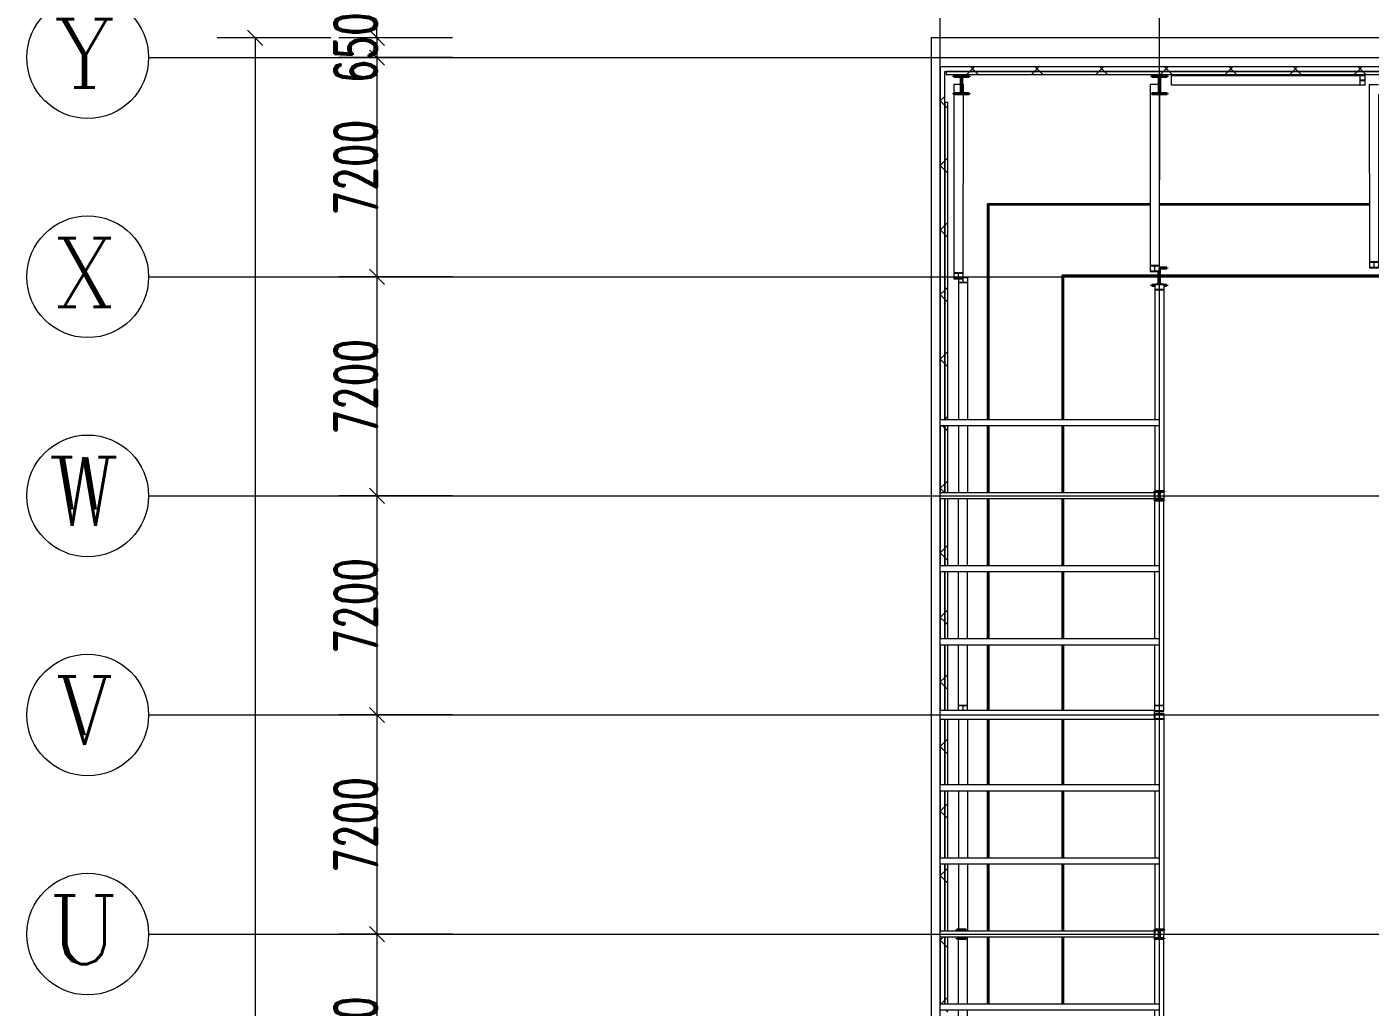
# Model space of a CAD drawing. Header units: millimetres. Extents: x -30000 to 430621, y -31706 to 192400.
# Drawn here: x -30000 to 14121, y 127200 to 159412 of the extents above; entities that cross this region are included whole.
import ezdxf

# ---------------------------------------------------------------- set-up
doc = ezdxf.new("R2010")
doc.units = ezdxf.units.MM
doc.linetypes.add('轴网线', pattern=[22.04, 18.38, -1.83, 0, -1.83])
doc.layers.get('0').update_dxf_attribs({"color": 8})
doc.layers.get('Defpoints').update_dxf_attribs({"color": 8})
for name, color, linetype, lineweight in [('A-ANNO-DIMS', 8, 'Continuous', 9), ('A-FLOR-HRAL', 8, 'Continuous', 5), ('A-WALL', 8, 'Continuous', 5), ('A-WALL-FNSH', 8, 'Continuous', 9), ('A-WALL-PATT', 8, 'Continuous', 9), ('S-BEAM', 8, 'Continuous', 5), ('S-COLS', 8, 'Continuous', 5), ('S-GRID', 8, 'Continuous', 9), ('S-GRID-IDEN', 8, 'Continuous', 9)]:
    doc.layers.add(name, color=color, linetype=linetype, lineweight=lineweight)
doc.styles.add('RomanC', font='romanc__.ttf', dxfattribs={"height": 2250})
doc.styles.add('RomanD_4', font='romand__.ttf', dxfattribs={"width": 0.65, "height": 1400})
doc.dimstyles.new('第一_二道尺寸线', dxfattribs={"dimscale": 304.8, "dimtxt": 1405.004626, "dimasz": 1.64042, "dimexe": 4.10105, "dimexo": 0.0625, "dimgap": 0, "dimtad": 1, "dimdec": 0, "dimzin": 0, "dimdsep": 46, "dimtxsty": 'RomanD_4', "dimblk1": 'OBLIQUE', "dimblk2": 'OBLIQUE', "dimsah": 1, "dimcen": 0.09, "dimazin": 0, "dimtfac": 1, "dimtdec": 4, "dimtix": 1, "dimtmove": 0, "dimatfit": 3, "dimfxl": 8.2021, "dimfxlon": 1, "dimtvp": 1, "dimtolj": 1, "dimtzin": 0, "dimlwd": 18, "dimlwe": 18, "dimarcsym": 2})
pattern_1 = [(45, (-4e-09, 0), (-1060.66, 1060.66), []), (135, (-4e-09, 0), (-1060.66, -1060.66), [])]

# ---------------------------------------------------------------- blocks, each defined once
blk = doc.blocks.new('钢_梁_焊接H - H400X200X8X14-658831-LAY-4F-1_500-A')
at = {"layer": 'S-BEAM', "color": 8, "lineweight": 15, "true_color": 0x777777}
for p, q in [((-3600, -100), (-3600, 100)), ((3432, 100), (-3600, 100)), ((3432, 100), (3432, -100)), ((3432, -100), (-3600, -100))]:
    blk.add_line(p, q, dxfattribs=at)
blk = doc.blocks.new('钢_梁_焊接H - H500X300X16X25-658832-LAY-4F-1_500-A')
at = {"layer": 'S-BEAM', "color": 8, "lineweight": 15, "true_color": 0x777777}
for p, q in [((-3600, -150), (-3600, 150)), ((3432, 150), (-3600, 150)), ((3432, 150), (3432, -150)), ((3432, -150), (-3600, -150))]:
    blk.add_line(p, q, dxfattribs=at)
blk = doc.blocks.new('钢_梁_焊接H - H400X200X8X14-658852-LAY-4F-1_500-A')
at = {"layer": 'S-BEAM', "color": 8, "lineweight": 15, "true_color": 0x777777}
for p, q in [((-3600, -100), (-3600, 100)), ((3587, 100), (-3600, 100)), ((3587, 100), (3587, -100)), ((3587, -100), (-3600, -100))]:
    blk.add_line(p, q, dxfattribs=at)
blk = doc.blocks.new('钢_柱_焊接H - H600X500X20X30-659261-LAY-4F-1_500-A')
at = {"layer": 'S-COLS', "lineweight": 15, "true_color": 0xdddddd}
blk.add_hatch(color=254, dxfattribs=at).paths.add_polyline_path([(-250, -300), (250, -300), (250, -270), (10, -270), (10, 270), (250, 270), (250, 300), (-250, 300), (-250, 270), (-10, 270), (-10, -270), (-250, -270)], flags=0)
at = {"layer": 'S-COLS', "color": 8, "lineweight": 35, "true_color": 0x777777}
for p, q in [((-250, 300), (250, 300)), ((-250, 270), (-250, 300)), ((-10, 270), (-250, 270)), ((-10, -270), (-10, 270)), ((10, 270), (10, -270)), ((250, 270), (10, 270)), ((250, 300), (250, 270)), ((-250, -270), (-10, -270)), ((-250, -300), (-250, -270)), ((250, -300), (-250, -300)), ((10, -270), (250, -270)), ((250, -270), (250, -300))]:
    blk.add_line(p, q, dxfattribs=at)
blk = doc.blocks.new('钢_柱_热轧H - HW300X300-V88-LAY-4F-1_500-A')
at = {"layer": 'S-COLS', "lineweight": 15, "true_color": 0xdddddd}
h = blk.add_hatch(color=254, dxfattribs=at)
h.paths.add_polyline_path([(5, -122), (4, -100), (-5, -100), (-5, -122)], flags=0)
h.paths.add_polyline_path([(9, -131), (5, -122), (-5, -131), (5, -131)], flags=0)
h.paths.add_polyline_path([(-150, -150), (150, -150), (150, -135), (-150, -135)], flags=0)
h.paths.add_polyline_path([(5, 100), (5, 122), (-5, 122), (-4, 100)], flags=0)
h.paths.add_polyline_path([(5, 122), (5, 131), (-5, 129)], flags=0)
h.paths.add_polyline_path([(9, 131), (18, 135), (150, 135), (150, 150), (-150, 150), (-150, 135), (5, 132)], flags=0)
at = {"layer": 'S-COLS', "color": 8, "lineweight": 35, "true_color": 0x777777}
for p, q in [((-150, 150), (150, 150)), ((-150, 135), (-150, 150)), ((-18, 135), (-150, 135)), ((-5, 100), (-5, 122)), ((5, 122), (5, 100)), ((150, 135), (18, 135)), ((150, 150), (150, 135)), ((-150, -135), (-18, -135)), ((-150, -150), (-150, -135)), ((150, -150), (-150, -150)), ((-5, -122), (-5, -100)), ((5, -100), (5, -122)), ((18, -135), (150, -135)), ((150, -135), (150, -150))]:
    blk.add_line(p, q, dxfattribs=at)
for centre, start, end in [((-18, 122), 360, 90), ((18, 122), 90, 180), ((-18, -122), 270, 360), ((18, -122), 180, 270)]:
    blk.add_arc(centre, 13, start, end, dxfattribs=at)
blk = doc.blocks.new('钢_柱_热轧H - HW300X300-659267-LAY-4F-1_500-A')
at = {"layer": 'S-COLS', "lineweight": 15, "true_color": 0xdddddd}
h = blk.add_hatch(color=254, dxfattribs=at)
h.paths.add_polyline_path([(5, -122), (5, 122), (-5, 122), (-5, -122)], flags=0)
h.paths.add_polyline_path([(9, -131), (5, -122), (-5, -131), (5, -131)], flags=0)
h.paths.add_polyline_path([(-8, -150), (150, -150), (150, -135), (-150, -135), (-145, -150)], flags=0)
h.paths.add_polyline_path([(5, 122), (5, 131), (-5, 129)], flags=0)
h.paths.add_polyline_path([(9, 131), (18, 135), (150, 135), (150, 150), (-150, 150), (-145, 135), (5, 132)], flags=0)
at = {"layer": 'S-COLS', "color": 8, "lineweight": 35, "true_color": 0x777777}
for p, q in [((-150, 150), (150, 150)), ((-150, 135), (-150, 150)), ((-18, 135), (-150, 135)), ((-5, -122), (-5, 122)), ((5, 122), (5, -122)), ((150, 135), (18, 135)), ((150, 150), (150, 135)), ((-150, -135), (-18, -135)), ((-150, -150), (-150, -135)), ((150, -150), (-150, -150)), ((18, -135), (150, -135)), ((150, -135), (150, -150))]:
    blk.add_line(p, q, dxfattribs=at)
for centre, start, end in [((-18, 122), 360, 90), ((18, 122), 90, 180), ((-18, -122), 270, 360), ((18, -122), 180, 270)]:
    blk.add_arc(centre, 13, start, end, dxfattribs=at)
blk = doc.blocks.new('钢_柱_热轧H - HW300X300-659269-LAY-4F-1_500-A')
at = {"layer": 'S-COLS', "lineweight": 15, "true_color": 0xdddddd}
h = blk.add_hatch(color=254, dxfattribs=at)
h.paths.add_polyline_path([(5, -122), (5, 122), (-5, 122), (-5, -122)], flags=0)
h.paths.add_polyline_path([(9, -131), (5, -122), (-5, -131), (5, -131)], flags=0)
h.paths.add_polyline_path([(-150, -150), (150, -150), (150, -135), (-150, -135), (-150, -150)], flags=0)
h.paths.add_polyline_path([(5, 122), (5, 131), (-5, 129)], flags=0)
h.paths.add_polyline_path([(9, 131), (18, 135), (150, 135), (150, 150), (-150, 150), (-145, 135), (5, 132)], flags=0)
at = {"layer": 'S-COLS', "color": 8, "lineweight": 35, "true_color": 0x777777}
for p, q in [((-150, 150), (150, 150)), ((-150, 135), (-150, 150)), ((-18, 135), (-150, 135)), ((-5, -122), (-5, 122)), ((5, 122), (5, -122)), ((150, 135), (18, 135)), ((150, 150), (150, 135)), ((-150, -135), (-18, -135)), ((-150, -150), (-150, -135)), ((150, -150), (-150, -150)), ((18, -135), (150, -135)), ((150, -135), (150, -150))]:
    blk.add_line(p, q, dxfattribs=at)
for centre, start, end in [((-18, 122), 360, 90), ((18, 122), 90, 180), ((-18, -122), 270, 360), ((18, -122), 180, 270)]:
    blk.add_arc(centre, 13, start, end, dxfattribs=at)
blk = doc.blocks.new('钢_柱_焊接H - H600X500X20X30-V90-LAY-4F-1_500-A')
at = {"layer": 'S-COLS', "lineweight": 15, "true_color": 0xdddddd}
h = blk.add_hatch(color=254, dxfattribs=at)
h.paths.add_polyline_path([(-150, -300), (-150, -300), (-150, -270), (-250, -270), (-250, -300)], flags=0)
h.paths.add_polyline_path([(155, -300), (250, -300), (250, -270), (150, -270), (155, -300)], flags=0)
h.paths.add_polyline_path([(-10, -243), (10, -243), (5, 0), (-10, 0), (-10, -243)], flags=0)
h.paths.add_polyline_path([(5, 50), (10, 50), (10, 270), (250, 270), (250, 300), (0, 300), (0, 174), (-10, 174), (-10, 50), (5, 50)], flags=0)
at = {"layer": 'S-COLS', "color": 8, "lineweight": 35, "true_color": 0x777777}
for p, q in [((-10, 50), (-10, 174)), ((-10, -243), (-10, 0)), ((0, 300), (250, 300)), ((10, 270), (10, 50)), ((250, 270), (10, 270)), ((10, 0), (10, -243)), ((250, 300), (250, 270)), ((-250, -270), (-150, -270)), ((-250, -300), (-250, -270)), ((-150, -300), (-250, -300)), ((150, -270), (250, -270)), ((250, -300), (150, -300)), ((250, -270), (250, -300))]:
    blk.add_line(p, q, dxfattribs=at)
blk = doc.blocks.new('钢_梁_焊接H - H300X300X10X15-659056-LAY-4F-1_500-A')
at = {"layer": 'S-BEAM', "color": 8, "lineweight": 15, "true_color": 0x777777}
for p, q in [((14090, 157522), (14390, 157522)), ((14090, 157522), (14099, 151688)), ((14391, 157200), (14399, 151689)), ((14399, 151689), (14099, 151688)), ((14099, 151688), (14099, 151679)), ((14099, 151679), (14244, 151679)), ((14099, 151679), (14100, 151507)), ((14245, 151508), (14100, 151507)), ((14100, 151507), (14100, 151498)), ((14100, 151498), (14400, 151498)), ((14244, 151679), (14245, 151508)), ((14255, 151508), (14254, 151679)), ((14254, 151679), (14399, 151679)), ((14400, 151508), (14255, 151508)), ((14399, 151679), (14399, 151689)), ((14399, 151679), (14400, 151508)), ((14400, 151498), (14400, 151508))]:
    blk.add_line(p, q, dxfattribs=at)
blk = doc.blocks.new('钢_梁_热轧H - HW300X300-659070-LAY-4F-1_500-A')
at = {"layer": 'S-BEAM', "color": 8, "lineweight": 15, "true_color": 0x777777}
for p, q in [((7596, 157500), (7596, 157800)), ((13782, 157800), (7596, 157800)), ((13791, 157800), (13782, 157800)), ((13782, 157800), (13782, 157500)), ((13791, 157668), (13791, 157800)), ((13948, 157800), (13791, 157800)), ((13791, 157500), (13791, 157632)), ((13940, 157655), (13798, 157655)), ((13798, 157645), (13940, 157645)), ((13956, 157800), (13948, 157800)), ((13948, 157800), (13948, 157668)), ((13948, 157632), (13948, 157500)), ((13956, 157500), (13956, 157800)), ((13782, 157500), (7596, 157500)), ((13782, 157500), (13791, 157500)), ((13948, 157500), (13791, 157500)), ((13948, 157500), (13956, 157500))]:
    blk.add_line(p, q, dxfattribs=at)
for centre, start_param, end_param in [((13798, 157668), 1.570796, 3.141593), ((13798, 157632), 0, 1.570796), ((13940, 157668), 3.141593, 4.712389), ((13940, 157632), 4.712389, 6.283185)]:
    blk.add_ellipse(centre, major_axis=(0, 13), ratio=0.581772, start_param=start_param, end_param=end_param, dxfattribs=at)
blk = doc.blocks.new('钢_梁_焊接H - H300X300X10X15-658925-LAY-4F-1_500-A')
at = {"layer": 'S-BEAM', "color": 8, "lineweight": 15, "true_color": 0x777777}
for p, q in [((7050, 143925), (7190, 143925)), ((7050, 143865), (7050, 143925)), ((7050, 141700), (7050, 143851)), ((7200, 143925), (7350, 143925)), ((7350, 137117), (7350, 143925)), ((7050, 139300), (7050, 141500)), ((7050, 137117), (7050, 139100)), ((7350, 137117), (7050, 137117)), ((7050, 137117), (7050, 137108)), ((7050, 137108), (7195, 137108)), ((7050, 136939), (7050, 137108)), ((7195, 136939), (7050, 136939)), ((7050, 136939), (7050, 136930)), ((7050, 136930), (7350, 136930)), ((7195, 137108), (7195, 136939)), ((7205, 136939), (7205, 137108)), ((7205, 137108), (7350, 137108)), ((7350, 136939), (7205, 136939)), ((7350, 137108), (7350, 137117)), ((7350, 136939), (7350, 137108)), ((7350, 136930), (7350, 136939))]:
    blk.add_line(p, q, dxfattribs=at)
blk = doc.blocks.new('钢_梁_焊接H - H300X300X10X15-659086-LAY-4F-1_500-A')
at = {"layer": 'S-BEAM', "color": 8, "lineweight": 15, "true_color": 0x777777}
for p, q in [((7345, 150957), (7045, 150957)), ((7045, 150957), (7045, 150948)), ((7045, 150948), (7190, 150948)), ((7045, 150948), (7045, 150784)), ((7190, 150948), (7190, 150784)), ((7200, 150784), (7200, 150948)), ((7200, 150948), (7345, 150948)), ((7345, 150948), (7345, 150957)), ((7345, 150948), (7345, 150784)), ((7190, 150784), (7045, 150784)), ((7045, 150784), (7045, 150775)), ((7045, 150775), (7345, 150775)), ((7045, 150775), (7048, 146500)), ((7345, 150784), (7200, 150784)), ((7345, 150775), (7345, 150784)), ((7345, 150775), (7350, 143904)), ((7048, 146300), (7050, 144149)), ((7050, 144135), (7050, 143925))]:
    blk.add_line(p, q, dxfattribs=at)
blk = doc.blocks.new('钢_梁_焊接H - H300X300X10X15-V371-LAY-4F-1_500-A')
at = {"layer": 'S-BEAM', "color": 8, "lineweight": 15, "true_color": 0x777777}
for p, q in [((7350, 136852), (7050, 136852)), ((7050, 136852), (7050, 136843)), ((7050, 136843), (7195, 136843)), ((7050, 136843), (7050, 136674)), ((7195, 136843), (7195, 136674)), ((7205, 136674), (7205, 136843)), ((7205, 136843), (7350, 136843)), ((7350, 136843), (7350, 136852)), ((7350, 136843), (7350, 136674)), ((7195, 136674), (7050, 136674)), ((7050, 136674), (7050, 136665)), ((7050, 136665), (7350, 136665)), ((7050, 136665), (7050, 134500)), ((7350, 136674), (7205, 136674)), ((7350, 136665), (7350, 136674)), ((7350, 136665), (7350, 129603)), ((7050, 134300), (7050, 132100)), ((7050, 131900), (7050, 129749)), ((7050, 129735), (7050, 129603))]:
    blk.add_line(p, q, dxfattribs=at)
blk = doc.blocks.new('钢_梁_焊接H - H300X300X10X15-659087-LAY-4F-1_500-A')
at = {"layer": 'S-BEAM', "color": 8, "lineweight": 15, "true_color": 0x777777}
for p, q in [((7050, 129465), (7050, 129603)), ((7050, 127300), (7050, 129451)), ((7350, 122669), (7350, 129603)), ((7050, 124900), (7050, 127100)), ((7050, 122669), (7050, 124700)), ((7350, 122669), (7050, 122669)), ((7050, 122669), (7050, 122659)), ((7050, 122659), (7195, 122659)), ((7050, 122485), (7050, 122659)), ((7195, 122659), (7195, 122485)), ((7205, 122485), (7205, 122659)), ((7205, 122659), (7350, 122659)), ((7350, 122659), (7350, 122669)), ((7350, 122485), (7350, 122659)), ((7195, 122485), (7050, 122485)), ((7050, 122485), (7050, 122475)), ((7050, 122475), (7350, 122475)), ((7350, 122485), (7205, 122485)), ((7350, 122475), (7350, 122485))]:
    blk.add_line(p, q, dxfattribs=at)
blk = doc.blocks.new('钢_梁_焊接H - H300X300X10X15-659105-LAY-4F-1_500-A')
at = {"layer": 'S-BEAM', "color": 8, "lineweight": 15, "true_color": 0x777777}
for p, q in [((6900, 157528), (6895, 151569)), ((6900, 157528), (7190, 157528)), ((7200, 157200), (7195, 151569)), ((7195, 151569), (6895, 151569)), ((6895, 151569), (6895, 151560)), ((6895, 151560), (7040, 151560)), ((6895, 151560), (6895, 151384)), ((7040, 151383), (6895, 151384)), ((6895, 151384), (6895, 151374)), ((6895, 151374), (7195, 151374)), ((7040, 151560), (7040, 151383)), ((7050, 151383), (7050, 151560)), ((7050, 151560), (7195, 151559)), ((7195, 151383), (7050, 151383)), ((7195, 151559), (7195, 151569)), ((7195, 151559), (7195, 151383)), ((7195, 151374), (7195, 151383))]:
    blk.add_line(p, q, dxfattribs=at)
blk = doc.blocks.new('钢_梁_焊接H - H300X300X10X15-V385-LAY-4F-1_500-A')
at = {"layer": 'S-BEAM', "color": 8, "lineweight": 15, "true_color": 0x777777}
for p, q in [((600, 141700), (600, 143900)), ((900, 141700), (900, 143900)), ((600, 139300), (600, 141500)), ((900, 139300), (900, 141500)), ((600, 137117), (600, 139100)), ((900, 137117), (900, 139100)), ((900, 137117), (600, 137117)), ((600, 137117), (600, 137108)), ((600, 137108), (745, 137108)), ((600, 136950), (600, 137108)), ((745, 137108), (745, 136950)), ((755, 136950), (755, 137108)), ((755, 137108), (900, 137108)), ((900, 137108), (900, 137117)), ((900, 136950), (900, 137108))]:
    blk.add_line(p, q, dxfattribs=at)
blk = doc.blocks.new('钢_梁_焊接H - H300X300X10X15-659205-LAY-4F-1_500-A')
at = {"layer": 'S-BEAM', "color": 8, "lineweight": 15, "true_color": 0x777777}
for p, q in [((595, 151133), (595, 151016)), ((740, 151016), (595, 151016)), ((595, 151016), (595, 151007)), ((595, 151007), (895, 151007)), ((595, 151007), (598, 146500)), ((740, 151142), (740, 151016)), ((895, 151188), (745, 151188)), ((750, 151016), (750, 151179)), ((750, 151179), (895, 151179)), ((895, 151016), (750, 151016)), ((895, 151179), (895, 151188)), ((895, 151179), (895, 151016)), ((895, 151007), (895, 151016)), ((895, 151007), (898, 146500)), ((598, 146300), (600, 144100)), ((898, 146300), (900, 144100))]:
    blk.add_line(p, q, dxfattribs=at)
blk = doc.blocks.new('钢_梁_焊接H - H300X300X10X15-V386-LAY-4F-1_500-A')
at = {"layer": 'S-BEAM', "color": 8, "lineweight": 15, "true_color": 0x777777}
for p, q in [((600.00084, 136650.000528), (600.00084, 134499.999232)), ((900.00084, 136650.000528), (900.00084, 134499.999232)), ((600.00084, 134299.999232), (600.00084, 132100.000984)), ((900.00084, 134299.999232), (900.00084, 132100.000984)), ((600.00084, 131900.000984), (600.00084, 129749.999688)), ((900.00084, 131900.000984), (900.00084, 129699.999688)), ((600.00084, 129734.999688), (600.00084, 129699.999688))]:
    blk.add_line(p, q, dxfattribs=at)
blk = doc.blocks.new('钢_梁_焊接H - H300X300X10X15-V387-LAY-4F-1_500-A')
at = {"layer": 'S-BEAM', "color": 8, "lineweight": 15, "true_color": 0x777777}
for p, q in [((600, 129465), (600, 129500)), ((600, 127300), (600, 129450)), ((900, 127300), (900, 129500)), ((600, 124900), (600, 127100)), ((900, 124900), (900, 127100)), ((600, 122500), (600, 124700)), ((900, 122500), (900, 124700)), ((600, 122335), (600, 122400)), ((900, 122335), (600, 122335)), ((600, 122335), (600, 122325)), ((600, 122325), (745, 122325)), ((600, 122149), (600, 122300)), ((745, 122325), (745, 122149)), ((755, 122149), (755, 122325)), ((755, 122325), (900, 122325)), ((900, 122335), (900, 122400)), ((900, 122325), (900, 122335)), ((745, 122149), (600, 122149)), ((600, 122149), (600, 122139)), ((600, 122139), (900, 122139)), ((900, 122149), (755, 122149)), ((900, 122149), (900, 122183)), ((900, 122139), (900, 122149))]:
    blk.add_line(p, q, dxfattribs=at)
blk = doc.blocks.new('钢_梁_焊接H - H300X300X10X15-659221-LAY-4F-1_500-A')
at = {"layer": 'S-BEAM', "color": 8, "lineweight": 15, "true_color": 0x777777}
for p, q in [((450, 157527), (445, 151327)), ((450, 157527), (690, 157527)), ((710, 157527), (750, 157527)), ((750, 157527), (750, 157230)), ((750, 157200), (745, 151327)), ((745, 151327), (445, 151327)), ((445, 151327), (445, 151317)), ((445, 151317), (590, 151317)), ((445, 151317), (445, 151143)), ((590, 151142), (445, 151143)), ((445, 151143), (445, 151133)), ((445, 151133), (740, 151133)), ((590, 151317), (590, 151142)), ((600, 151142), (600, 151317)), ((600, 151317), (745, 151317)), ((745, 151142), (600, 151142)), ((745, 151317), (745, 151327)), ((745, 151317), (745, 151142))]:
    blk.add_line(p, q, dxfattribs=at)
blk = doc.blocks.new('X-ST-F3-04-C-002_HLP2_rvt-1-LAY-4F-1_500-A')
at = {"color": 8, "lineweight": 15, "true_color": 0x777777}
for name, p in [('钢_梁_焊接H - H300X300X10X15-659221-LAY-4F-1_500-A', (0, 0)), ('钢_柱_焊接H - H600X500X20X30-659261-LAY-4F-1_500-A', (700, 157500)), ('钢_梁_焊接H - H300X300X10X15-659105-LAY-4F-1_500-A', (0, 0)), ('钢_柱_焊接H - H600X500X20X30-659261-LAY-4F-1_500-A', (7200, 157500)), ('钢_梁_热轧H - HW300X300-659070-LAY-4F-1_500-A', (0, 0)), ('钢_梁_焊接H - H300X300X10X15-659056-LAY-4F-1_500-A', (0, 0)), ('钢_柱_焊接H - H600X500X20X30-V90-LAY-4F-1_500-A', (7195, 151200)), ('钢_梁_焊接H - H300X300X10X15-659205-LAY-4F-1_500-A', (0, 0)), ('钢_梁_焊接H - H300X300X10X15-659086-LAY-4F-1_500-A', (0, 0)), ('钢_梁_焊接H - H400X200X8X14-658852-LAY-4F-1_500-A', (3600, 146400)), ('钢_梁_焊接H - H400X200X8X14-658831-LAY-4F-1_500-A', (3600, 144000)), ('钢_梁_焊接H - H300X300X10X15-V385-LAY-4F-1_500-A', (0, 0)), ('钢_柱_热轧H - HW300X300-659269-LAY-4F-1_500-A', (7195, 144000)), ('钢_梁_焊接H - H300X300X10X15-658925-LAY-4F-1_500-A', (0, 0)), ('钢_梁_焊接H - H400X200X8X14-658852-LAY-4F-1_500-A', (3600, 141600)), ('钢_梁_焊接H - H400X200X8X14-658852-LAY-4F-1_500-A', (3600, 139200)), ('钢_梁_焊接H - H500X300X16X25-658832-LAY-4F-1_500-A', (3600, 136800)), ('钢_梁_焊接H - H300X300X10X15-V371-LAY-4F-1_500-A', (0, 0)), ('钢_梁_焊接H - H300X300X10X15-V386-LAY-4F-1_500-A', (0, 0)), ('钢_梁_焊接H - H400X200X8X14-658852-LAY-4F-1_500-A', (3600, 134400)), ('钢_梁_焊接H - H400X200X8X14-658852-LAY-4F-1_500-A', (3600, 132000)), ('钢_柱_热轧H - HW300X300-V88-LAY-4F-1_500-A', (700, 129600)), ('钢_柱_热轧H - HW300X300-659267-LAY-4F-1_500-A', (7195, 129600)), ('钢_梁_焊接H - H400X200X8X14-658831-LAY-4F-1_500-A', (3600, 129600)), ('钢_梁_焊接H - H300X300X10X15-V387-LAY-4F-1_500-A', (0, 0)), ('钢_梁_焊接H - H300X300X10X15-659087-LAY-4F-1_500-A', (0, 0)), ('钢_梁_焊接H - H400X200X8X14-658852-LAY-4F-1_500-A', (3600, 127200))]:
    blk.add_blockref(name, p, dxfattribs=at)
blk = doc.blocks.new('顶部扶栏类型 - 顶部扶栏_内部_-3241325-LAY-4F-1_500-A')
at = {"layer": 'A-FLOR-HRAL'}
for p, q in [((4000, 151250), (37776, 151250)), ((4000, 146500), (4000, 151250)), ((37776, 151200), (4050, 151200)), ((4050, 151200), (4050, 146500)), ((4000, 144100), (4000, 146300)), ((4050, 146300), (4050, 144100)), ((4000, 141700), (4000, 143900)), ((4050, 143900), (4050, 141700)), ((4000, 139300), (4000, 141500)), ((4050, 141500), (4050, 139300)), ((4000, 136950), (4000, 139100)), ((4050, 139100), (4050, 136950)), ((4000, 134500), (4000, 136650)), ((4050, 136650), (4050, 134500)), ((4000, 132100), (4000, 134300)), ((4050, 134300), (4050, 132100)), ((4000, 129700), (4000, 131900)), ((4050, 131900), (4050, 129700)), ((4000, 127300), (4000, 129500)), ((4050, 129500), (4050, 127300))]:
    blk.add_line(p, q, dxfattribs=at)
blk = doc.blocks.new('顶部扶栏类型 - 顶部扶栏_内部_-V432-LAY-4F-1_500-A')
at = {"layer": 'A-FLOR-HRAL'}
for p, q in [((4000, 151250), (4000, 146500)), ((37776, 151250), (4000, 151250)), ((4050, 151200), (4050, 146500)), ((37776, 151200), (4050, 151200)), ((4000, 146300), (4000, 144100)), ((4050, 146300), (4050, 144100)), ((4000, 143900), (4000, 141700)), ((4050, 143900), (4050, 141700)), ((4000, 141500), (4000, 139300)), ((4050, 141500), (4050, 139300)), ((4000, 139100), (4000, 136950)), ((4050, 139100), (4050, 136950)), ((4000, 136650), (4000, 134500)), ((4050, 136650), (4050, 134500)), ((4000, 134300), (4000, 132100)), ((4050, 134300), (4050, 132100)), ((4000, 131900), (4000, 129700)), ((4050, 131900), (4050, 129700)), ((4000, 129500), (4000, 127300)), ((4050, 129500), (4050, 127300))]:
    blk.add_line(p, q, dxfattribs=at)
blk = doc.blocks.new('顶部扶栏类型 - 顶部扶栏_内部_-3241510-LAY-4F-1_500-A')
at = {"layer": 'A-FLOR-HRAL'}
for p, q in [((1550, 153600), (6897, 153600)), ((1550, 146500), (1550, 153600)), ((6897, 153550), (1600, 153550)), ((1600, 153550), (1600, 146500)), ((7197, 153600), (14096, 153600)), ((14096, 153550), (7197, 153550)), ((1550, 144100), (1550, 146300)), ((1600, 146300), (1600, 144100)), ((1550, 141700), (1550, 143900)), ((1600, 143900), (1600, 141700)), ((1550, 139300), (1550, 141500)), ((1600, 141500), (1600, 139300)), ((1550, 136950), (1550, 139100)), ((1600, 139100), (1600, 136950)), ((1550, 134500), (1550, 136650)), ((1600, 136650), (1600, 134500)), ((1550, 132100), (1550, 134300)), ((1600, 134300), (1600, 132100)), ((1550, 129700), (1550, 131900)), ((1600, 131900), (1600, 129700)), ((1550, 127300), (1550, 129500)), ((1600, 129500), (1600, 127300))]:
    blk.add_line(p, q, dxfattribs=at)
blk = doc.blocks.new('顶部扶栏类型 - 顶部扶栏_内部_-V440-LAY-4F-1_500-A')
at = {"layer": 'A-FLOR-HRAL'}
for p, q in [((1550, 153600), (1550, 146500)), ((6897, 153600), (1550, 153600)), ((1600, 153550), (1600, 146500)), ((6897, 153550), (1600, 153550)), ((14096, 153600), (7197, 153600)), ((14096, 153550), (7197, 153550)), ((1550, 146300), (1550, 144100)), ((1600, 146300), (1600, 144100)), ((1550, 143900), (1550, 141700)), ((1600, 143900), (1600, 141700)), ((1550, 141500), (1550, 139300)), ((1600, 141500), (1600, 139300)), ((1550, 139100), (1550, 136950)), ((1600, 139100), (1600, 136950)), ((1550, 136650), (1550, 134500)), ((1600, 136650), (1600, 134500)), ((1550, 134300), (1550, 132100)), ((1600, 134300), (1600, 132100)), ((1550, 131900), (1550, 129700)), ((1600, 131900), (1600, 129700)), ((1550, 129500), (1550, 127300)), ((1600, 129500), (1600, 127300))]:
    blk.add_line(p, q, dxfattribs=at)
blk = doc.blocks.new('轴网 - 宽度系数 1_0-670626-LAY-4F-1_500-A')
at = {"layer": 'S-GRID-IDEN'}
blk.add_circle((0, 0), 4, dxfattribs=at)
blk = doc.blocks.new('_Oblique')
at = {"color": 0, "linetype": 'ByBlock', "lineweight": -2}
blk.add_line((-0.5, -0.5), (0.5, 0.5), dxfattribs=at)
blk = doc.blocks.new('DIMBLOCK7-LAY-4F-1_500-A')
at = {"layer": 'A-ANNO-DIMS', "color": 0, "lineweight": 18, "transparency": 16777216}
for p, q in [((-18500, 159050), (-18500, 159550)), ((-16019.05, 159050), (-19750, 159050)), ((-18500, 159050), (-18500, 158400)), ((-16019.05, 158400), (-19750, 158400)), ((-18500, 158400), (-18500, 157900))]:
    blk.add_line(p, q, dxfattribs=at)
at = {"layer": 'Defpoints', "color": 0, "transparency": 16777216}
for p in [(-16000, 159050), (-18500, 158400), (-16000, 158400)]:
    blk.add_point(p, dxfattribs=at)
at = {"layer": 'A-ANNO-DIMS', "color": 0, "lineweight": 18, "transparency": 16777216, "xscale": 500.0000000000001, "yscale": 500.0000000000001, "zscale": 500.0000000000001}
for p, rotation in [((-18500, 159050), 270), ((-18500, 158400), 90)]:
    blk.add_blockref('_Oblique', p, dxfattribs=dict(at, rotation=rotation))
at = {"layer": 'A-ANNO-DIMS', "color": 0, "lineweight": 18, "transparency": 16777216, "insert": (-19200, 158725), "char_height": 1400, "width": 2918.0865, "attachment_point": 5, "rotation": 90, "style": 'RomanD_4'}
blk.add_mtext('\\A1;650', dxfattribs=at)
blk = doc.blocks.new('DIMBLOCK8-LAY-4F-1_500-A')
at = {"layer": 'A-ANNO-DIMS', "color": 0, "lineweight": 18, "transparency": 16777216}
for p, q in [((-16019.05, 158400), (-19750, 158400)), ((-18500, 158400), (-18500, 151200)), ((-16019.05, 151200), (-19750, 151200))]:
    blk.add_line(p, q, dxfattribs=at)
at = {"layer": 'Defpoints', "color": 0, "transparency": 16777216}
for p in [(-16000, 158400), (-18500, 151200), (-16000, 151200)]:
    blk.add_point(p, dxfattribs=at)
at = {"layer": 'A-ANNO-DIMS', "color": 0, "lineweight": 18, "transparency": 16777216, "xscale": 500.0000000000001, "yscale": 500.0000000000001, "zscale": 500.0000000000001}
for p, rotation in [((-18500, 158400), 90), ((-18500, 151200), 270)]:
    blk.add_blockref('_Oblique', p, dxfattribs=dict(at, rotation=rotation))
at = {"layer": 'A-ANNO-DIMS', "color": 0, "lineweight": 18, "transparency": 16777216, "insert": (-19200, 154800), "char_height": 1400, "width": 3890.782, "attachment_point": 5, "rotation": 90, "style": 'RomanD_4'}
blk.add_mtext('\\A1;7200', dxfattribs=at)
blk = doc.blocks.new('DIMBLOCK9-LAY-4F-1_500-A')
at = {"layer": 'A-ANNO-DIMS', "color": 0, "lineweight": 18, "transparency": 16777216}
for p, q in [((-16019.05, 151200), (-19750, 151200)), ((-18500, 151200), (-18500, 144000)), ((-16019.05, 144000), (-19750, 144000))]:
    blk.add_line(p, q, dxfattribs=at)
at = {"layer": 'Defpoints', "color": 0, "transparency": 16777216}
for p in [(-16000, 151200), (-18500, 144000), (-16000, 144000)]:
    blk.add_point(p, dxfattribs=at)
at = {"layer": 'A-ANNO-DIMS', "color": 0, "lineweight": 18, "transparency": 16777216, "xscale": 500.0000000000001, "yscale": 500.0000000000001, "zscale": 500.0000000000001}
for p, rotation in [((-18500, 151200), 90), ((-18500, 144000), 270)]:
    blk.add_blockref('_Oblique', p, dxfattribs=dict(at, rotation=rotation))
at = {"layer": 'A-ANNO-DIMS', "color": 0, "lineweight": 18, "transparency": 16777216, "insert": (-19200, 147600), "char_height": 1400, "width": 3890.782, "attachment_point": 5, "rotation": 90, "style": 'RomanD_4'}
blk.add_mtext('\\A1;7200', dxfattribs=at)
blk = doc.blocks.new('DIMBLOCK10-LAY-4F-1_500-A')
at = {"layer": 'A-ANNO-DIMS', "color": 0, "lineweight": 18, "transparency": 16777216}
for p, q in [((-16019.05, 144000), (-19750, 144000)), ((-18500, 144000), (-18500, 136800)), ((-16019.05, 136800), (-19750, 136800))]:
    blk.add_line(p, q, dxfattribs=at)
at = {"layer": 'Defpoints', "color": 0, "transparency": 16777216}
for p in [(-16000, 144000), (-18500, 136800), (-16000, 136800)]:
    blk.add_point(p, dxfattribs=at)
at = {"layer": 'A-ANNO-DIMS', "color": 0, "lineweight": 18, "transparency": 16777216, "xscale": 500.0000000000001, "yscale": 500.0000000000001, "zscale": 500.0000000000001}
for p, rotation in [((-18500, 144000), 90), ((-18500, 136800), 270)]:
    blk.add_blockref('_Oblique', p, dxfattribs=dict(at, rotation=rotation))
at = {"layer": 'A-ANNO-DIMS', "color": 0, "lineweight": 18, "transparency": 16777216, "insert": (-19200, 140400), "char_height": 1400, "width": 3890.782, "attachment_point": 5, "rotation": 90, "style": 'RomanD_4'}
blk.add_mtext('\\A1;7200', dxfattribs=at)
blk = doc.blocks.new('DIMBLOCK11-LAY-4F-1_500-A')
at = {"layer": 'A-ANNO-DIMS', "color": 0, "lineweight": 18, "transparency": 16777216}
for p, q in [((-16019.05, 136800), (-19750, 136800)), ((-18500, 136800), (-18500, 129600)), ((-16019.05, 129600), (-19750, 129600))]:
    blk.add_line(p, q, dxfattribs=at)
at = {"layer": 'Defpoints', "color": 0, "transparency": 16777216}
for p in [(-16000, 136800), (-18500, 129600), (-16000, 129600)]:
    blk.add_point(p, dxfattribs=at)
at = {"layer": 'A-ANNO-DIMS', "color": 0, "lineweight": 18, "transparency": 16777216, "xscale": 500.0000000000001, "yscale": 500.0000000000001, "zscale": 500.0000000000001}
for p, rotation in [((-18500, 136800), 90), ((-18500, 129600), 270)]:
    blk.add_blockref('_Oblique', p, dxfattribs=dict(at, rotation=rotation))
at = {"layer": 'A-ANNO-DIMS', "color": 0, "lineweight": 18, "transparency": 16777216, "insert": (-19200, 133200), "char_height": 1400, "width": 3890.782, "attachment_point": 5, "rotation": 90, "style": 'RomanD_4'}
blk.add_mtext('\\A1;7200', dxfattribs=at)
blk = doc.blocks.new('DIMBLOCK12-LAY-4F-1_500-A')
at = {"layer": 'A-ANNO-DIMS', "color": 0, "lineweight": 18, "transparency": 16777216}
for p, q in [((-16019.05, 129600), (-19750, 129600)), ((-18500, 129600), (-18500, 122400)), ((-16019.05, 122400), (-19750, 122400))]:
    blk.add_line(p, q, dxfattribs=at)
at = {"layer": 'Defpoints', "color": 0, "transparency": 16777216}
for p in [(-16000, 129600), (-18500, 122400), (-16000, 122400)]:
    blk.add_point(p, dxfattribs=at)
at = {"layer": 'A-ANNO-DIMS', "color": 0, "lineweight": 18, "transparency": 16777216, "xscale": 500.0000000000001, "yscale": 500.0000000000001, "zscale": 500.0000000000001}
for p, rotation in [((-18500, 129600), 90), ((-18500, 122400), 270)]:
    blk.add_blockref('_Oblique', p, dxfattribs=dict(at, rotation=rotation))
at = {"layer": 'A-ANNO-DIMS', "color": 0, "lineweight": 18, "transparency": 16777216, "insert": (-19200, 126000), "char_height": 1400, "width": 3890.782, "attachment_point": 5, "rotation": 90, "style": 'RomanD_4'}
blk.add_mtext('\\A1;7200', dxfattribs=at)
blk = doc.blocks.new('DIMBLOCK97-LAY-4F-1_500-A')
at = {"layer": 'A-ANNO-DIMS', "color": 0, "lineweight": 18, "transparency": 16777216}
for p, q in [((-20019.05, 159050), (-23750, 159050)), ((-22500, 159050), (-22500, -650)), ((-20019.05, -650), (-23750, -650))]:
    blk.add_line(p, q, dxfattribs=at)
at = {"layer": 'Defpoints', "color": 0, "transparency": 16777216}
for p in [(-20000, 159050), (-22500, -650), (-20000, -650)]:
    blk.add_point(p, dxfattribs=at)
at = {"layer": 'A-ANNO-DIMS', "color": 0, "lineweight": 18, "transparency": 16777216, "xscale": 500.0000000000001, "yscale": 500.0000000000001, "zscale": 500.0000000000001}
for p, rotation in [((-22500, 159050), 90), ((-22500, -650), 270)]:
    blk.add_blockref('_Oblique', p, dxfattribs=dict(at, rotation=rotation))
at = {"layer": 'A-ANNO-DIMS', "color": 0, "lineweight": 18, "transparency": 16777216, "insert": (-23200, 79200), "char_height": 1400, "width": 5836.1731, "attachment_point": 5, "rotation": 90, "style": 'RomanD_4'}
blk.add_mtext('\\A1;159700', dxfattribs=at)

msp = doc.modelspace()

# ---------------------------------------------------------------- hatches: boundary and pattern name
at = {"layer": 'A-WALL-PATT', "lineweight": 5}
h = msp.add_hatch(dxfattribs=at)
h.set_pattern_fill('FP_13', color=256, style=0, pattern_type=2)
h.set_pattern_definition(pattern_1)
h.paths.add_polyline_path([(0, 450), (150, 450), (150, 11900), (0, 11900), (0, 3796.1)], flags=0)
h.paths.add_polyline_path([(150, 12100), (150, 14300), (0, 14300), (0, 12100), (15.7, 12100)], flags=0)
h.paths.add_polyline_path([(150, 14500), (150, 16700), (0, 16700), (0, 14500), (18.9, 14500)], flags=0)
h.paths.add_polyline_path([(150, 16900), (150, 19100), (0, 19100), (0, 16900), (22.1, 16900)], flags=0)
h.paths.add_polyline_path([(0, 19300), (150, 19300), (150, 21450), (0, 21450)], flags=0)
h.paths.add_polyline_path([(150, 21750), (150, 23900), (0, 23900), (0, 21750), (28.6, 21750)], flags=0)
h.paths.add_polyline_path([(31.8, 24100), (150, 24100), (150, 26300), (0, 26300), (0, 24100)], flags=0)
h.paths.add_polyline_path([(150, 26500), (150, 28700), (0, 28700), (0, 26500), (35, 26500)], flags=0)
h.paths.add_polyline_path([(38.3, 28900), (150, 28900), (150, 31100), (0, 31100), (0, 28900)], flags=0)
h.paths.add_polyline_path([(150, 31300), (150, 33500), (0, 33500), (0, 31300), (41.5, 31300)], flags=0)
h.paths.add_polyline_path([(44.7, 33700), (150, 33700), (150, 35900), (0, 35900), (0, 33700)], flags=0)
h.paths.add_polyline_path([(47.9, 36100), (150, 36100), (150, 38300), (0, 38300), (0, 36100)], flags=0)
h.paths.add_polyline_path([(51.2, 38500), (150, 38500), (150, 40700), (0, 40700), (0, 38500)], flags=0)
h.paths.add_polyline_path([(0, 40900), (150, 40900), (150, 45500), (0, 45500)], flags=0)
h.paths.add_polyline_path([(60.9, 45700), (150, 45700), (147.6, 112700), (0, 112700), (0, 45700)], flags=0)
h.paths.add_polyline_path([(0, 112900), (150, 112900), (150, 117500), (0, 117500), (0, 114109.7)], flags=0)
h.paths.add_polyline_path([(131.5, 117700), (150, 117700), (150, 119900), (0, 119900), (0, 117700), (131.4, 117700)], flags=0)
h.paths.add_polyline_path([(123.7, 120100), (150, 120100), (150, 122300), (0, 122300), (0, 120100), (123.6, 120100)], flags=0)
h.paths.add_polyline_path([(115.9, 122500), (150, 122500), (150, 124700), (0, 124700), (0, 122500), (115.8, 122500)], flags=0)
h.paths.add_polyline_path([(150, 124900), (150, 127100), (0, 127100), (0, 124900), (108.1, 124900)], flags=0)
h.paths.add_polyline_path([(100.2, 127300), (150, 127300), (150, 129500), (0, 129500), (0, 127300)], flags=0)
h.paths.add_polyline_path([(150, 129700), (150, 131900), (0, 131900), (0, 129700), (92.5, 129700)], flags=0)
h.paths.add_polyline_path([(0, 132100), (150, 132100), (150, 134300), (0, 134300)], flags=0)
h.paths.add_polyline_path([(76.7, 134500), (150, 134500), (150, 136650), (0, 136650), (0, 134500)], flags=0)
h.paths.add_polyline_path([(68.9, 136950), (150, 136950), (150, 139100), (0, 139100), (0, 136950), (68.8, 136950)], flags=0)
h.paths.add_polyline_path([(150, 139300), (150, 141500), (0, 141500), (0, 139300), (61.2, 139300)], flags=0)
h.paths.add_polyline_path([(150, 141700), (150, 143900), (0, 143900), (0, 141700), (53.4, 141700)], flags=0)
h.paths.add_polyline_path([(45.6, 144100), (150, 144100), (150, 146300), (0, 146300), (0, 144100), (45.5, 144100)], flags=0)
h.paths.add_polyline_path([(37.8, 146500), (150, 146500), (150, 158100), (0, 158100), (0, 146500), (37.7, 146500)], flags=0)
h = msp.add_hatch(dxfattribs=at)
h.set_pattern_fill('FP_13', color=256, style=0, pattern_type=2)
h.set_pattern_definition(pattern_1)
h.paths.add_polyline_path([(150, 157950), (244925, 157950), (244925, 158100), (150, 158100), (150, 158075)], flags=0)
h = msp.add_hatch(dxfattribs=at)
h.set_pattern_fill('FP_13', color=256, style=0, pattern_type=2)
h.set_pattern_definition(pattern_1)
h.paths.add_polyline_path([(127313.6, 157850), (244625, 157850), (244625, 157950), (200, 157950), (200, 157850), (123990.1, 157850)], flags=0)
h = msp.add_hatch(dxfattribs=at)
h.set_pattern_fill('FP_13', color=256, style=0, pattern_type=2)
h.set_pattern_definition(pattern_1)
h.paths.add_polyline_path([(250, 450), (250, 11900), (150, 11900), (150, 450)], flags=0)
h.paths.add_polyline_path([(175.3, 12100), (250, 12100), (250, 14300), (150, 14300), (150, 12100), (166.8, 12100)], flags=0)
h.paths.add_polyline_path([(250, 14500), (250, 16700), (150, 16700), (150, 14500), (180.6, 14500)], flags=0)
h.paths.add_polyline_path([(185.8, 16900), (250, 16900), (250, 19100), (150, 19100), (150, 16900), (173.7, 16900)], flags=0)
h.paths.add_polyline_path([(191, 19300), (250, 19300), (250, 21450), (150, 21450), (150, 19300), (177.2, 19300)], flags=0)
h.paths.add_polyline_path([(180.7, 21750), (250, 21750), (250, 23900), (150, 23900), (150, 21750)], flags=0)
h.paths.add_polyline_path([(201.4, 24100), (250, 24100), (250, 26300), (150, 26300), (150, 24100), (184.1, 24100)], flags=0)
h.paths.add_polyline_path([(187.5, 26500), (250, 26500), (250, 28700), (150, 28700), (150, 26500)], flags=0)
h.paths.add_polyline_path([(211.9, 28900), (250, 28900), (250, 31100), (150, 31100), (150, 28900), (191, 28900)], flags=0)
h.paths.add_polyline_path([(194.5, 31300), (250, 31300), (250, 33500), (150, 33500), (150, 31300), (194.5, 31300)], flags=0)
h.paths.add_polyline_path([(198, 33700), (250, 33700), (250, 35900), (150, 35900), (150, 33700), (197.9, 33700)], flags=0)
h.paths.add_polyline_path([(201.4, 36100), (250, 36100), (250, 38300), (150, 38300), (150, 36100)], flags=0)
h.paths.add_polyline_path([(204.8, 38500), (250, 38500), (250, 40700), (150, 40700), (150, 38500)], flags=0)
h.paths.add_polyline_path([(238.1, 40900), (250, 40900), (248, 45500), (150, 45500), (150, 40900), (238, 40900)], flags=0)
h.paths.add_polyline_path([(248.5, 45700), (250, 45700), (250, 112700), (150, 112700), (150, 45700), (248.4, 45700)], flags=0)
h.paths.add_polyline_path([(150, 112900), (250, 112900), (250, 117500), (150, 117500), (150, 114109.7)], flags=0)
h.paths.add_polyline_path([(150, 117700), (250, 117700), (250, 119900), (150, 119900)], flags=0)
h.paths.add_polyline_path([(250, 120100), (250, 122300), (150, 122300), (150, 120100), (192.3, 120100)], flags=0)
h.paths.add_polyline_path([(189.5, 122500), (250, 122500), (250, 124700), (150, 124700), (150, 122500)], flags=0)
h.paths.add_polyline_path([(250, 124900), (250, 127100), (150, 127100), (150, 124900), (186.8, 124900)], flags=0)
h.paths.add_polyline_path([(150, 127300), (250, 127300), (250, 129500), (150, 129500)], flags=0)
h.paths.add_polyline_path([(181.3, 129700), (250, 129700), (250, 131900), (150, 131900), (150, 129700)], flags=0)
h.paths.add_polyline_path([(250, 132100), (250, 134300), (150, 134300), (150, 132100), (178.5, 132100)], flags=0)
h.paths.add_polyline_path([(150, 134500), (250, 134500), (250, 136650), (150, 136650)], flags=0)
h.paths.add_polyline_path([(250, 136950), (250, 139100), (150, 139100), (150, 136950), (172.9, 136950)], flags=0)
h.paths.add_polyline_path([(250, 139300), (250, 141500), (150, 141500), (150, 139300), (170.2, 139300)], flags=0)
h.paths.add_polyline_path([(250, 141700), (250, 143900), (150, 143900), (150, 141700), (167.5, 141700)], flags=0)
h.paths.add_polyline_path([(250, 144100), (250, 146300), (150, 146300), (150, 144100), (164.7, 144100)], flags=0)
h.paths.add_polyline_path([(250, 146500), (250, 156925), (150, 156925), (150, 146500), (162, 146500)], flags=0)

# ---------------------------------------------------------------- linework, layer by layer
at = {"layer": 'A-WALL', "lineweight": 9}
for p, q in [((0, 158100), (0, 146500)), ((244925, 158100), (0, 158100)), ((150, 146500), (150, 157950)), ((150, 157950), (244925, 157950)), ((0, 146300), (0, 144100)), ((150, 144100), (150, 146300)), ((0, 143900), (0, 141700)), ((150, 141700), (150, 143900)), ((0, 141500), (0, 139300)), ((150, 139300), (150, 141500)), ((0, 139100), (0, 136950)), ((150, 136950), (150, 139100)), ((0, 136650), (0, 134500)), ((150, 134500), (150, 136650)), ((0, 134300), (0, 132100)), ((150, 132100), (150, 134300)), ((0, 131900), (0, 129700)), ((150, 129700), (150, 131900)), ((0, 129500), (0, 127300)), ((150, 127300), (150, 129500))]:
    msp.add_line(p, q, dxfattribs=at)
at = {"layer": 'A-WALL'}
for p, q in [((244725, 157950), (200, 157950)), ((200, 157950), (200, 157850)), ((200, 157850), (244625, 157850)), ((250, 156925), (150, 156925)), ((150, 156925), (150, 146500)), ((250, 146500), (250, 156925)), ((150, 146300), (150, 144100)), ((250, 144100), (250, 146300)), ((150, 143900), (150, 141700)), ((250, 141700), (250, 143900)), ((150, 141500), (150, 139300)), ((250, 139300), (250, 141500)), ((150, 139100), (150, 136950)), ((250, 136950), (250, 139100)), ((150, 136650), (150, 134500)), ((250, 134500), (250, 136650)), ((150, 134300), (150, 132100)), ((250, 132100), (250, 134300)), ((150, 131900), (150, 129700)), ((250, 129700), (250, 131900)), ((150, 129500), (150, 127300)), ((250, 127300), (250, 129500))]:
    msp.add_line(p, q, dxfattribs=at)
at = {"layer": 'A-WALL-FNSH', "lineweight": 5}
for p, q in [((-300, 159050), (-300, 14400)), ((252200, 159050), (-300, 159050)), ((0, 146500), (0, 158400)), ((0, 158400), (244925, 158400)), ((0, 144100), (0, 146300)), ((0, 141700), (0, 143900)), ((0, 139300), (0, 141500)), ((0, 136950), (0, 139100)), ((0, 134500), (0, 136650)), ((0, 132100), (0, 134300)), ((0, 129700), (0, 131900)), ((0, 127300), (0, 129500))]:
    msp.add_line(p, q, dxfattribs=at)
at = {"layer": 'S-GRID', "linetype": '轴网线'}
for p, q in [((0, -17706.2), (0, 174400)), ((7200, -17706.2), (7200, 174400)), ((-16000, 158400), (308800, 158400)), ((-16000, 151200), (308800, 151200)), ((-16000, 144000), (308800, 144000)), ((-16000, 136800), (308800, 136800)), ((-16000, 129600), (308800, 129600))]:
    msp.add_line(p, q, dxfattribs=at)
at = {"layer": 'S-GRID'}
for p, q in [((-26000, 158400), (-16000, 158400)), ((-26000, 151200), (-16000, 151200)), ((-26000, 144000), (-16000, 144000)), ((-26000, 136800), (-16000, 136800)), ((-26000, 129600), (-16000, 129600))]:
    msp.add_line(p, q, dxfattribs=at)

# ---------------------------------------------------------------- block references
at = {"lineweight": 5}
msp.add_blockref('X-ST-F3-04-C-002_HLP2_rvt-1-LAY-4F-1_500-A', (0, 0), dxfattribs=at)
at = {"layer": 'A-FLOR-HRAL'}
for name in ['顶部扶栏类型 - 顶部扶栏_内部_-3241510-LAY-4F-1_500-A', '顶部扶栏类型 - 顶部扶栏_内部_-V440-LAY-4F-1_500-A', '顶部扶栏类型 - 顶部扶栏_内部_-3241325-LAY-4F-1_500-A', '顶部扶栏类型 - 顶部扶栏_内部_-V432-LAY-4F-1_500-A']:
    msp.add_blockref(name, (0, 0), dxfattribs=at)
at = {"layer": 'S-GRID-IDEN', "xscale": 499.9999999999995, "yscale": 499.9999999999995, "zscale": 499.9999999999995, "rotation": 269.9999999999994}
for p in [(-28000, 158400), (-28000, 151200), (-28000, 144000), (-28000, 136800), (-28000, 129600)]:
    msp.add_blockref('轴网 - 宽度系数 1_0-670626-LAY-4F-1_500-A', p, dxfattribs=at)

# ---------------------------------------------------------------- texts
at = {"layer": 'S-GRID-IDEN', "char_height": 2250, "attachment_point": 1, "style": 'RomanC'}
for s, insert, width in [('\\fRomanC|b0|i0|c134|p2|;Y', (-29119, 159667), 2685.653), ('\\fRomanC|b0|i0|c134|p2|;X', (-29069, 152467), 2565.4), ('\\fRomanC|b0|i0|c134|p2|;W', (-29284, 145267), 3086.497), ('\\fRomanC|b0|i0|c134|p2|;V', (-29069, 138067), 2565.4), ('\\fRomanC|b0|i0|c134|p2|;U', (-29284, 130867), 3086.497)]:
    msp.add_mtext(s, dxfattribs=dict(at, insert=insert, width=width))

# ---------------------------------------------------------------- dimensions: what is measured, and where the dimension line sits
at = {"layer": 'A-ANNO-DIMS', "lineweight": 18}
for base, p1, p2, override, picture, middle in [((-18500, 158400), (-16000, 159050), (-16000, 158400), {"dimpost": '<>', "dimfxl": 650}, 'DIMBLOCK7-LAY-4F-1_500-A', (-19200, 158725)), ((-22500, -650), (-20000, 159050), (-20000, -650), {"dimpost": '<>', "dimfxl": 159700}, 'DIMBLOCK97-LAY-4F-1_500-A', (-23200, 79200)), ((-18500, 151200), (-16000, 158400), (-16000, 151200), {"dimpost": '<>', "dimfxl": 7200}, 'DIMBLOCK8-LAY-4F-1_500-A', (-19200, 154800)), ((-18500, 144000), (-16000, 151200), (-16000, 144000), {"dimpost": '<>', "dimfxl": 7200}, 'DIMBLOCK9-LAY-4F-1_500-A', (-19200, 147600)), ((-18500, 136800), (-16000, 144000), (-16000, 136800), {"dimpost": '<>', "dimfxl": 7200}, 'DIMBLOCK10-LAY-4F-1_500-A', (-19200, 140400)), ((-18500, 129600), (-16000, 136800), (-16000, 129600), {"dimpost": '<>', "dimfxl": 7200}, 'DIMBLOCK11-LAY-4F-1_500-A', (-19200, 133200)), ((-18500, 122400), (-16000, 129600), (-16000, 122400), {"dimpost": '<>', "dimfxl": 7200}, 'DIMBLOCK12-LAY-4F-1_500-A', (-19200, 126000))]:
    dim = msp.add_linear_dim(base=base, p1=p1, p2=p2, angle=90, dimstyle='第一_二道尺寸线', override=override, dxfattribs=at)
    dim.commit()
    dim.dimension.update_dxf_attribs({"geometry": picture, "text_midpoint": middle})

doc.saveas('drawing.dxf')
